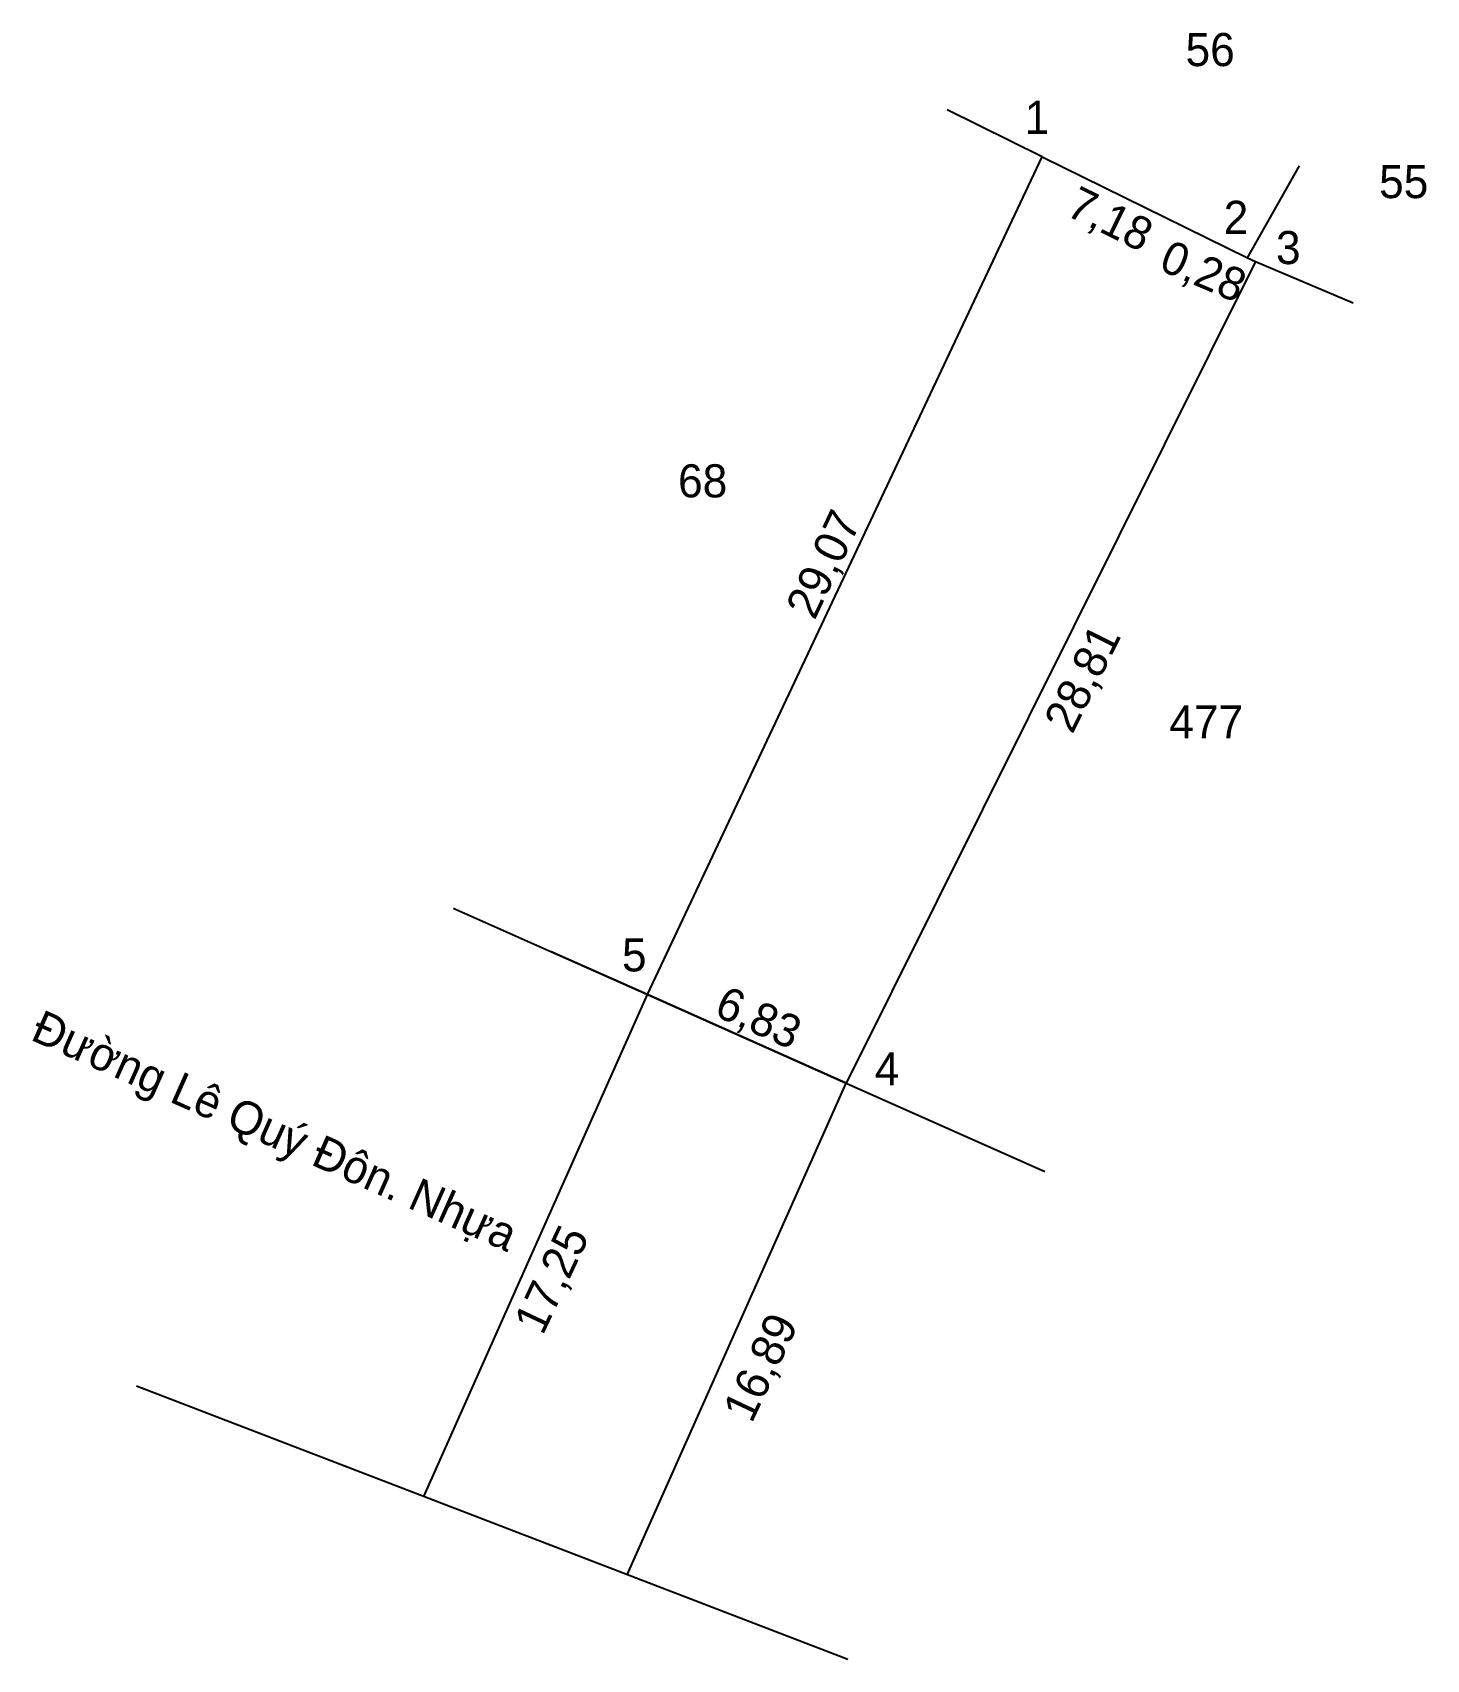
# Model space of a CAD drawing. Extents: x 537027 to 537674, y 1837301 to 1837428.
# Drawn here: x 537026.9 to 537070.6, y 1837350.1 to 1837401.2 of the extents above; entities that cross this region are included whole.
import ezdxf

# ---------------------------------------------------------------- set-up
doc = ezdxf.new("R2010")
doc.units = 0
doc.layers.add('Level 5', color=7, linetype='Continuous')

msp = doc.modelspace()

# ---------------------------------------------------------------- linework, layer by layer
at = {"layer": 'Level 5'}
for p, q in [((537058.544, 1837397.26), (537055.568, 1837398.736)), ((537064.984, 1837394.09), (537066.622, 1837396.98)), ((537065.244, 1837393.979), (537068.299, 1837392.674)), ((537046.155, 1837370.971), (537043.12, 1837372.323)), ((537039.137, 1837355.218), (537046.155, 1837370.971)), ((537045.526, 1837352.764), (537052.394, 1837368.193)), ((537052.394, 1837368.193), (537055.429, 1837366.842)), ((537052.445, 1837350.107), (537030.123, 1837358.68))]:
    msp.add_line(p, q, dxfattribs=at)
msp.add_lwpolyline([(537046.155, 1837370.971), (537058.544, 1837397.26), (537064.984, 1837394.09), (537065.244, 1837393.979), (537052.394, 1837368.193)], close=True, dxfattribs=at)
msp.add_lwpolyline([(537040.074, 1837373.68), (537040.134, 1837373.653), (537046.155, 1837370.971), (537052.394, 1837368.193), (537058.624, 1837365.42)], dxfattribs=at)

# ---------------------------------------------------------------- texts
for s, height, p in [('56', 1.0381, (537063.044, 1837400.105)), ('1', 1.038, (537057.997, 1837397.978)), ('55', 1.0381, (537069.118, 1837395.962)), ('2', 1.038, (537064.241, 1837394.841)), ('3', 1.038, (537065.882, 1837393.892)), ('68', 1.0381, (537047.119, 1837386.572)), ('477', 1.0381, (537062.534, 1837379.011)), ('5', 1.038, (537045.359, 1837371.697)), ('4', 1.038, (537053.288, 1837368.123))]:
    msp.add_text(s, height=height, dxfattribs=at).set_placement(p)
for s, height, rotation, p in [('7,18', 1.0381, 333.7919, (537059.246, 1837395.446)), ('0,28', 1.0381, 336.8791, (537062.166, 1837393.727)), ('29,07', 1.0381, 64.7663, (537051.403, 1837382.692)), ('28,81', 1.0381, 63.5118, (537059.492, 1837379.117)), ('6,83', 1.0381, 336.0027, (537048.208, 1837370.329)), ('Đường Lê Quý Đôn. Nhựa', 1.03809, 336.0027, (537026.758, 1837369.567)), ('17,25', 1.0381, 64.7663, (537042.871, 1837360.247)), ('16,89', 1.0381, 64.7663, (537049.428, 1837357.49))]:
    msp.add_text(s, height=height, rotation=rotation, dxfattribs=at).set_placement(p)

doc.saveas('drawing.dxf')
